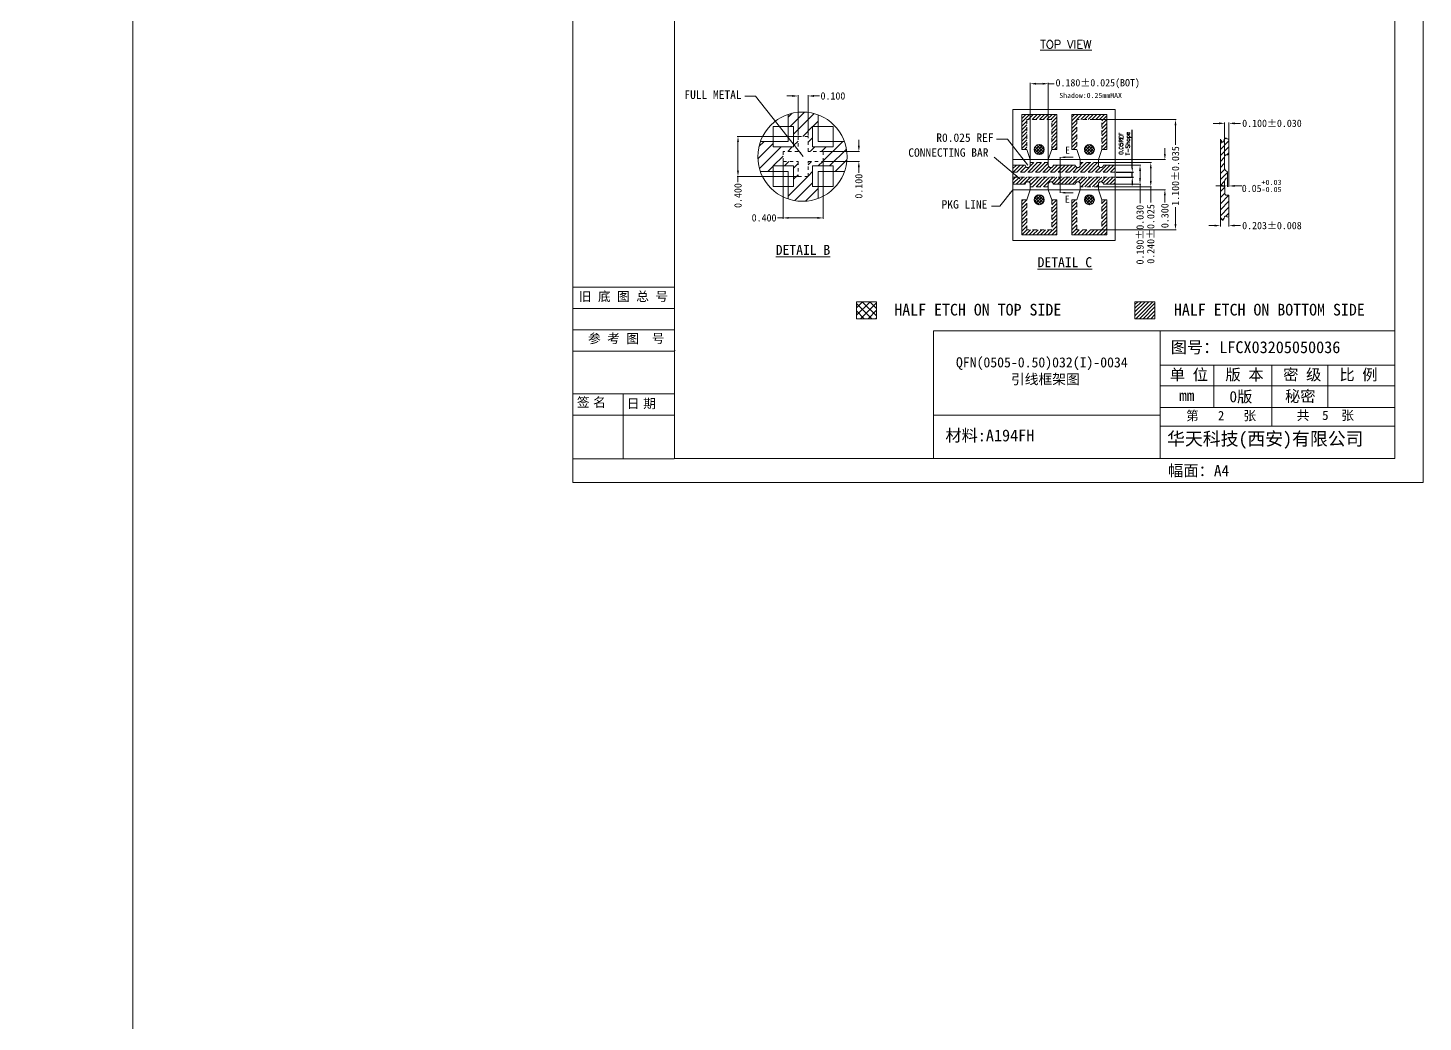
# Model space of a CAD drawing. Header units: millimetres. Extents: x 4544 to 5081, y 1539 to 1788.
# Drawn here: x 4990.96 to 5032.74, y 1725.91 to 1755.67 of the extents above; entities that cross this region are included whole.
import ezdxf
from ezdxf.enums import TextEntityAlignment as Align

# ---------------------------------------------------------------- set-up
doc = ezdxf.new("R2010")
doc.units = ezdxf.units.MM
doc.linetypes.add('0', pattern=[0])
doc.linetypes.add('HIDDEN', pattern=[0.375, 0.25, -0.125])
for name, color, linetype in [('1', 7, 'Continuous'), ('1D', 4, 'Continuous'), ('2D', 4, 'Continuous'), ('EACH', 4, 'Continuous'), ('NOTES', 4, '0'), ('PKG', 2, 'Continuous'), ('图层1实体', 7, 'Continuous')]:
    doc.layers.add(name, color=color, linetype=linetype)
doc.layers.add('DIM', color=4, linetype='Continuous', lineweight=18)
doc.layers.add('标注线', color=3, linetype='Continuous', lineweight=18)
doc.styles.add('SIMPLEX', font='SIMPLEX')
doc.styles.get("Standard").update_dxf_attribs({"font": ''})
doc.styles.add('宋体', font='')
doc.styles.get('Standard').set_extended_font_data('SimSun')
doc.styles.get('宋体').set_extended_font_data('SimSun')
doc.dimstyles.new('0D$0', dxfattribs={"dimscale": 0.078, "dimtxt": 1.15, "dimasz": 1.15, "dimexe": 0.3, "dimexo": 0.3, "dimgap": 0.3, "dimtad": 0, "dimdec": 3, "dimzin": 1, "dimdsep": 46, "dimtxsty": 'SIMPLEX', "dimcen": 0.1, "dimclrd": 256, "dimclre": 256, "dimclrt": 256, "dimadec": 0, "dimazin": 0, "dimtfac": 1, "dimtdec": 3, "dimtofl": 0, "dimtmove": 0, "dimatfit": 3, "dimfxl": 1, "dimlwd": -1, "dimlwe": -1, "dimarcsym": 2})
doc.dimstyles.new('ISO-25', dxfattribs={"dimtxt": 0.1, "dimasz": 0.08, "dimexe": 0.015, "dimexo": 0.015, "dimgap": 0.02, "dimtad": 0, "dimzin": 1, "dimdsep": 46, "dimtxsty": 'Standard', "dimcen": 0.1, "dimadec": 0, "dimazin": 0, "dimtfac": 1, "dimtmove": 0, "dimatfit": 3, "dimfxl": 1, "dimarcsym": 0})
doc.dimstyles.new('副本Standard', dxfattribs={"dimscale": 0.12, "dimtxt": 1, "dimasz": 1, "dimexe": 0.3, "dimexo": 0.3, "dimgap": 0.3, "dimtad": 0, "dimdec": 3, "dimlfac": 3.333333, "dimzin": 0, "dimdsep": 46, "dimtxsty": 'SIMPLEX', "dimcen": 0.5, "dimdle": 2, "dimclrd": 256, "dimclre": 256, "dimclrt": 256, "dimadec": 0, "dimazin": 0, "dimtfac": 1, "dimtdec": 3, "dimtofl": 0, "dimtmove": 0, "dimatfit": 0, "dimfxl": 1, "dimtolj": 1, "dimtzin": 0, "dimarcsym": 0})

# ---------------------------------------------------------------- blocks, each defined once
blk = doc.blocks.new('*D264')
at = {"layer": 'Defpoints', "color": 0}
for p in [(5021.518, 1753.998), (5020.978, 1751.726), (5021.518, 1751.726)]:
    blk.add_point(p, dxfattribs=at)
at = {"layer": '标注线', "lineweight": 5}
for p, q in [((5020.978, 1751.749), (5020.978, 1754.021)), ((5021.15, 1753.998), (5021.346, 1753.998)), ((5021.518, 1751.749), (5021.518, 1754.021)), ((5021.518, 1753.998), (5021.69, 1753.998))]:
    blk.add_line(p, q, dxfattribs=at)
at = {"layer": '标注线'}
for points in [[(5021.15, 1754.026), (5021.15, 1753.969), (5020.978, 1753.998)], [(5021.346, 1753.969), (5021.346, 1754.026), (5021.518, 1753.998)]]:
    blk.add_solid(points, dxfattribs=at)
at = {"layer": '标注线', "lineweight": 5, "insert": (5022.999, 1753.998), "char_height": 0.21841, "attachment_point": 5, "style": '宋体'}
blk.add_mtext('0.180%%P0.025(BOT)', dxfattribs=at)
blk = doc.blocks.new('*D265')
at = {"layer": 'Defpoints', "color": 0}
for p in [(5023.52, 1751.561), (5023.52, 1750.991), (5024.266, 1750.991)]:
    blk.add_point(p, dxfattribs=at)
at = {"layer": '标注线', "lineweight": 5}
for p, q in [((5023.543, 1751.561), (5024.289, 1751.561)), ((5024.266, 1751.389), (5024.266, 1751.163)), ((5023.543, 1750.991), (5024.289, 1750.991)), ((5024.266, 1750.991), (5024.266, 1750.425))]:
    blk.add_line(p, q, dxfattribs=at)
at = {"layer": '标注线'}
for points in [[(5024.295, 1751.389), (5024.237, 1751.389), (5024.266, 1751.561)], [(5024.237, 1751.163), (5024.295, 1751.163), (5024.266, 1750.991)]]:
    blk.add_solid(points, dxfattribs=at)
at = {"layer": '标注线', "lineweight": 5, "insert": (5024.266, 1749.479), "char_height": 0.21841, "attachment_point": 5, "rotation": 90, "style": '宋体'}
blk.add_mtext('0.190%%P0.030', dxfattribs=at)
blk = doc.blocks.new('*D266')
at = {"layer": 'Defpoints', "color": 0}
for p in [(5023.018, 1751.636), (5023.018, 1750.916), (5024.588, 1750.916)]:
    blk.add_point(p, dxfattribs=at)
at = {"layer": '标注线', "lineweight": 5}
for p, q in [((5023.041, 1751.636), (5024.611, 1751.636)), ((5024.588, 1751.464), (5024.588, 1751.088)), ((5023.041, 1750.916), (5024.611, 1750.916)), ((5024.588, 1750.916), (5024.588, 1750.445))]:
    blk.add_line(p, q, dxfattribs=at)
at = {"layer": '标注线'}
for points in [[(5024.616, 1751.464), (5024.559, 1751.464), (5024.588, 1751.636)], [(5024.559, 1751.088), (5024.616, 1751.088), (5024.588, 1750.916)]]:
    blk.add_solid(points, dxfattribs=at)
at = {"layer": '标注线', "lineweight": 5, "insert": (5024.588, 1749.501), "char_height": 0.21841, "attachment_point": 5, "rotation": 90, "style": '宋体'}
blk.add_mtext('0.240%%P0.025', dxfattribs=at)
blk = doc.blocks.new('*D267')
at = {"layer": 'Defpoints', "color": 0}
for p in [(5023.52, 1751.726), (5023.52, 1750.826), (5025.01, 1750.826)]:
    blk.add_point(p, dxfattribs=at)
at = {"layer": '标注线', "lineweight": 5}
for p, q in [((5025.01, 1751.898), (5025.01, 1752.069)), ((5023.543, 1751.726), (5025.033, 1751.726)), ((5023.543, 1750.826), (5025.033, 1750.826)), ((5025.01, 1750.654), (5025.01, 1750.446))]:
    blk.add_line(p, q, dxfattribs=at)
at = {"layer": '标注线'}
for points in [[(5024.981, 1751.898), (5025.038, 1751.898), (5025.01, 1751.726)], [(5025.038, 1750.654), (5024.981, 1750.654), (5025.01, 1750.826)]]:
    blk.add_solid(points, dxfattribs=at)
at = {"layer": '标注线', "lineweight": 5, "insert": (5025.01, 1750.047), "char_height": 0.2184, "attachment_point": 5, "rotation": 90, "style": '宋体'}
blk.add_mtext('0.300', dxfattribs=at)
blk = doc.blocks.new('*D268')
at = {"layer": 'Defpoints', "color": 0}
for p in [(5022.748, 1752.926), (5022.748, 1749.626), (5025.328, 1749.626)]:
    blk.add_point(p, dxfattribs=at)
at = {"layer": '标注线', "lineweight": 5}
for p, q in [((5022.771, 1752.926), (5025.351, 1752.926)), ((5025.328, 1752.754), (5025.328, 1752.169)), ((5025.328, 1749.798), (5025.328, 1750.303)), ((5022.771, 1749.626), (5025.351, 1749.626))]:
    blk.add_line(p, q, dxfattribs=at)
at = {"layer": '标注线'}
for points in [[(5025.356, 1752.754), (5025.299, 1752.754), (5025.328, 1752.926)], [(5025.299, 1749.798), (5025.356, 1749.798), (5025.328, 1749.626)]]:
    blk.add_solid(points, dxfattribs=at)
at = {"layer": '标注线', "lineweight": 5, "insert": (5025.328, 1751.236), "char_height": 0.21841, "attachment_point": 5, "rotation": 90, "style": '宋体'}
blk.add_mtext('1.100%%P0.035', dxfattribs=at)
blk = doc.blocks.new('*D269')
at = {"layer": 'Defpoints', "color": 0}
for p in [(5014.328, 1753.631), (5014.028, 1752.421), (5014.328, 1752.421)]:
    blk.add_point(p, dxfattribs=at)
at = {"layer": '标注线', "lineweight": 5}
for p, q in [((5013.856, 1753.631), (5013.685, 1753.631)), ((5014.028, 1752.445), (5014.028, 1753.654)), ((5014.328, 1752.445), (5014.328, 1753.654)), ((5014.499, 1753.631), (5014.671, 1753.631))]:
    blk.add_line(p, q, dxfattribs=at)
at = {"layer": '标注线'}
for points in [[(5013.856, 1753.602), (5013.856, 1753.66), (5014.028, 1753.631)], [(5014.499, 1753.66), (5014.499, 1753.602), (5014.328, 1753.631)]]:
    blk.add_solid(points, dxfattribs=at)
at = {"layer": '标注线', "lineweight": 5, "insert": (5015.07, 1753.631), "char_height": 0.2184, "attachment_point": 5, "style": '宋体'}
blk.add_mtext('0.100', dxfattribs=at)
blk = doc.blocks.new('*D270')
at = {"layer": 'Defpoints', "color": 0}
for p in [(5014.778, 1751.971), (5014.778, 1751.671), (5015.846, 1751.671)]:
    blk.add_point(p, dxfattribs=at)
at = {"layer": '标注线', "lineweight": 5}
for p, q in [((5015.846, 1752.143), (5015.846, 1752.315)), ((5014.801, 1751.971), (5015.869, 1751.971)), ((5014.801, 1751.671), (5015.869, 1751.671)), ((5015.846, 1751.5), (5015.846, 1751.328))]:
    blk.add_line(p, q, dxfattribs=at)
at = {"layer": '标注线'}
for points in [[(5015.817, 1752.143), (5015.875, 1752.143), (5015.846, 1751.971)], [(5015.875, 1751.5), (5015.817, 1751.5), (5015.846, 1751.671)]]:
    blk.add_solid(points, dxfattribs=at)
at = {"layer": '标注线', "lineweight": 5, "insert": (5015.846, 1750.93), "char_height": 0.2184, "attachment_point": 5, "rotation": 90, "style": '宋体'}
blk.add_mtext('0.100', dxfattribs=at)
blk = doc.blocks.new('*D271')
at = {"layer": 'Defpoints', "color": 0}
for p in [(5014.028, 1752.421), (5012.227, 1751.221), (5014.028, 1751.221)]:
    blk.add_point(p, dxfattribs=at)
at = {"layer": '标注线', "lineweight": 5}
for p, q in [((5014.004, 1752.421), (5012.204, 1752.421)), ((5012.227, 1752.25), (5012.227, 1751.393)), ((5014.004, 1751.221), (5012.204, 1751.221)), ((5012.227, 1751.221), (5012.227, 1751.05))]:
    blk.add_line(p, q, dxfattribs=at)
at = {"layer": '标注线'}
for points in [[(5012.256, 1752.25), (5012.198, 1752.25), (5012.227, 1752.421)], [(5012.198, 1751.393), (5012.256, 1751.393), (5012.227, 1751.221)]]:
    blk.add_solid(points, dxfattribs=at)
at = {"layer": '标注线', "lineweight": 5, "insert": (5012.227, 1750.651), "char_height": 0.2184, "attachment_point": 5, "rotation": 90, "style": '宋体'}
blk.add_mtext('0.400', dxfattribs=at)
blk = doc.blocks.new('*D272')
at = {"layer": 'Defpoints', "color": 0}
for p in [(5013.578, 1751.671), (5014.778, 1751.671), (5014.778, 1749.982)]:
    blk.add_point(p, dxfattribs=at)
at = {"layer": '标注线', "lineweight": 5}
for p, q in [((5013.578, 1751.648), (5013.578, 1749.958)), ((5014.778, 1751.648), (5014.778, 1749.958)), ((5013.578, 1749.982), (5013.406, 1749.982)), ((5013.749, 1749.982), (5014.606, 1749.982))]:
    blk.add_line(p, q, dxfattribs=at)
at = {"layer": '标注线'}
for points in [[(5013.749, 1750.01), (5013.749, 1749.953), (5013.578, 1749.982)], [(5014.606, 1749.953), (5014.606, 1750.01), (5014.778, 1749.982)]]:
    blk.add_solid(points, dxfattribs=at)
at = {"layer": '标注线', "lineweight": 5, "insert": (5013.008, 1749.982), "char_height": 0.2184, "attachment_point": 5, "style": '宋体'}
blk.add_mtext('0.400', dxfattribs=at)
blk = doc.blocks.new('*D349')
at = {"layer": 'Defpoints', "color": 0}
for p in [(5023.52, 1751.351), (5024.033, 1751.351), (5023.52, 1751.201)]:
    blk.add_point(p, dxfattribs=at)
at = {"layer": 'DIM', "color": 1, "linetype": 'ByBlock', "lineweight": -2}
for p, q in [((5024.033, 1751.471), (5024.033, 1752.618)), ((5023.556, 1751.351), (5024.069, 1751.351)), ((5024.033, 1751.201), (5024.033, 1751.351)), ((5023.556, 1751.201), (5024.069, 1751.201)), ((5024.033, 1751.081), (5024.033, 1750.961))]:
    blk.add_line(p, q, dxfattribs=at)
at = {"layer": 'DIM', "color": 1}
for points in [[(5024.013, 1751.471), (5024.053, 1751.471), (5024.033, 1751.351)], [(5024.053, 1751.081), (5024.013, 1751.081), (5024.033, 1751.201)]]:
    blk.add_solid(points, dxfattribs=at)
at = {"layer": 'DIM', "color": 1, "lineweight": 0, "insert": (5023.817, 1752.202), "char_height": 0.12, "attachment_point": 5, "rotation": 90, "style": 'SIMPLEX'}
blk.add_mtext('\\A1;0.05REF \\PT-Shape', dxfattribs=at)
blk = doc.blocks.new('*D350')
at = {"layer": 'Defpoints', "color": 0}
for p in [(5026.928, 1752.812), (5026.8, 1751.806), (5026.928, 1751.932)]:
    blk.add_point(p, dxfattribs=at)
at = {"layer": 'NOTES', "color": 1, "lineweight": 5}
for p, q in [((5026.628, 1752.812), (5026.457, 1752.812)), ((5026.8, 1751.83), (5026.8, 1752.835)), ((5026.928, 1751.956), (5026.928, 1752.835)), ((5027.099, 1752.812), (5027.271, 1752.812))]:
    blk.add_line(p, q, dxfattribs=at)
at = {"layer": 'NOTES', "color": 1}
for points in [[(5026.628, 1752.783), (5026.628, 1752.84), (5026.8, 1752.812)], [(5027.099, 1752.84), (5027.099, 1752.783), (5026.928, 1752.812)]]:
    blk.add_solid(points, dxfattribs=at)
at = {"layer": 'NOTES', "color": 1, "lineweight": 0, "insert": (5028.216, 1752.812), "char_height": 0.21841, "attachment_point": 5, "style": '宋体'}
blk.add_mtext('0.100±0.030', dxfattribs=at)
blk = doc.blocks.new('*D351')
at = {"layer": 'Defpoints', "color": 0}
for p in [(5026.928, 1751.932), (5026.88, 1751.273), (5026.928, 1750.938)]:
    blk.add_point(p, dxfattribs=at)
at = {"layer": 'NOTES', "color": 1, "lineweight": 5}
for p, q in [((5026.928, 1751.909), (5026.928, 1750.915)), ((5026.708, 1750.938), (5026.537, 1750.938)), ((5026.88, 1751.25), (5026.88, 1750.915)), ((5027.099, 1750.938), (5027.313, 1750.938))]:
    blk.add_line(p, q, dxfattribs=at)
at = {"layer": 'NOTES', "color": 1}
for points in [[(5026.708, 1750.91), (5026.708, 1750.967), (5026.88, 1750.938)], [(5027.099, 1750.967), (5027.099, 1750.91), (5026.928, 1750.938)]]:
    blk.add_solid(points, dxfattribs=at)
at = {"layer": 'NOTES', "color": 1, "lineweight": 0, "insert": (5027.908, 1750.938), "char_height": 0.21841, "attachment_point": 5, "style": '宋体'}
blk.add_mtext('0.05{\\H0.7x;\\S+0.03^ -0.05;}', dxfattribs=at)
blk = doc.blocks.new('*D352')
at = {"layer": 'Defpoints', "color": 0}
for p in [(5026.672, 1749.997), (5026.928, 1749.997), (5026.928, 1749.751)]:
    blk.add_point(p, dxfattribs=at)
at = {"layer": 'NOTES', "color": 1, "lineweight": 5}
for p, q in [((5026.5, 1749.751), (5026.329, 1749.751)), ((5026.672, 1749.974), (5026.672, 1749.728)), ((5026.928, 1749.974), (5026.928, 1749.728)), ((5027.099, 1749.751), (5027.271, 1749.751))]:
    blk.add_line(p, q, dxfattribs=at)
at = {"layer": 'NOTES', "color": 1}
for points in [[(5026.5, 1749.722), (5026.5, 1749.78), (5026.672, 1749.751)], [(5027.099, 1749.78), (5027.099, 1749.722), (5026.928, 1749.751)]]:
    blk.add_solid(points, dxfattribs=at)
at = {"layer": 'NOTES', "color": 1, "lineweight": 0, "insert": (5028.215, 1749.751), "char_height": 0.21841, "attachment_point": 5, "style": '宋体'}
blk.add_mtext('0.203%%P0.008', dxfattribs=at)

msp = doc.modelspace()

# ---------------------------------------------------------------- hatches: boundary and pattern name
at = {"layer": 'EACH', "lineweight": 5}
h = msp.add_hatch(dxfattribs=at)
h.set_pattern_fill('ANSI31', color=256, scale=0.075)
h.set_pattern_definition([(45, (349.1759, 13.53411), (-0.168379802, 0.168379802), [])])
h.paths.add_polyline_path([(5013.2778, 1751.5364), (5013.8928, 1751.5364), (5013.8928, 1750.9214), (5013.7278, 1750.9214), (5013.7278, 1750.5484, 0.1734615), (5014.6278, 1750.5634), (5014.6278, 1750.9214), (5014.4628, 1750.9214), (5014.4628, 1751.5364), (5015.0778, 1751.5364), (5015.0778, 1751.3714), (5015.4178, 1751.3714, 0.0846077), (5015.4932, 1751.814, 0.0875467), (5015.4125, 1752.2714), (5015.0778, 1752.2714), (5015.0778, 1752.1064), (5014.4628, 1752.1064), (5014.4628, 1752.7214), (5014.6278, 1752.7214), (5014.6278, 1753.0646, 0.1734615), (5013.7278, 1753.0796), (5013.7278, 1752.7214), (5013.8928, 1752.7214), (5013.8928, 1752.1064), (5013.2778, 1752.1064), (5013.2778, 1752.2714), (5012.9012, 1752.2714, 0.0875467), (5012.8205, 1751.814, 0.0846077), (5012.896, 1751.3714), (5013.2778, 1751.3714)])
h.paths.add_polyline_path([(5013.5778, 1751.9714), (5014.0278, 1751.9714), (5014.0278, 1752.4214), (5014.3278, 1752.4214), (5014.3278, 1751.9714), (5014.7778, 1751.9714), (5014.7778, 1751.6714), (5014.3278, 1751.6714), (5014.3278, 1751.2214), (5014.0278, 1751.2214), (5014.0278, 1751.6714), (5013.5778, 1751.6714)], flags=16)
h = msp.add_hatch(dxfattribs=at)
h.set_pattern_fill('ANSI31', color=256, scale=0.025)
h.set_pattern_definition([(45, (-5.81621, -0.39321), (-0.0561266008, 0.0561266008), [])])
h.paths.add_polyline_path([(5022.2229, 1753.076), (5022.2229, 1752.026), (5022.3729, 1752.026), (5022.3729, 1752.926), (5023.1229, 1752.926), (5023.1229, 1752.026), (5023.2729, 1752.026), (5023.2729, 1753.076)])
h.paths.add_polyline_path([(5020.7229, 1753.076), (5020.7229, 1752.026), (5020.8729, 1752.026), (5020.8729, 1752.926), (5021.6229, 1752.926), (5021.6229, 1752.026), (5021.7729, 1752.026), (5021.7729, 1753.076)])
h.paths.add_polyline_path([(5020.7229, 1749.476), (5020.7229, 1750.526), (5020.8729, 1750.526), (5020.8729, 1749.626), (5021.6229, 1749.626), (5021.6229, 1750.526), (5021.7729, 1750.526), (5021.7729, 1749.476)])
h.paths.add_polyline_path([(5022.2229, 1749.476), (5022.2229, 1750.526), (5022.3729, 1750.526), (5022.3729, 1749.626), (5023.1229, 1749.626), (5023.1229, 1750.526), (5023.2729, 1750.526), (5023.2729, 1749.476)])
h.paths.add_polyline_path([(5020.4601, 1750.991), (5020.8279, 1750.991, -1), (5020.9779, 1750.991), (5020.9779, 1750.916), (5021.5179, 1750.916), (5021.5179, 1750.991, -1), (5021.6679, 1750.991), (5022.3279, 1750.991, -1), (5022.4779, 1750.991), (5022.4779, 1750.916), (5023.0179, 1750.916), (5023.0179, 1750.991, -1), (5023.1679, 1750.991), (5023.5198, 1750.991), (5023.5198, 1751.201), (5020.4601, 1751.201)])
h.paths.add_polyline_path([(5023.5198, 1751.351), (5023.5198, 1751.561), (5023.1679, 1751.561, -1), (5023.0179, 1751.561), (5023.0179, 1751.636), (5022.4779, 1751.636), (5022.4779, 1751.561, -1), (5022.3279, 1751.561), (5021.6679, 1751.561, -1), (5021.5179, 1751.561), (5021.5179, 1751.636), (5020.9779, 1751.636), (5020.9779, 1751.561, -1), (5020.8279, 1751.561), (5020.4601, 1751.561), (5020.4601, 1751.351)])
h = msp.add_hatch(dxfattribs=at)
h.set_pattern_fill('ANSI37', color=6, scale=0.02)
h.set_pattern_definition([(45, (333.34418, 15.14923), (-0.0449012806, 0.0449012806), []), (135, (333.34418, 15.14923), (-0.0449012806, -0.0449012806), [])])
h.paths.add_polyline_path([(5021.3979, 1752.026, 1), (5021.0979, 1752.026, 1)])
h.paths.add_polyline_path([(5021.3979, 1750.526, 1), (5021.0979, 1750.526, 1)])
h.paths.add_polyline_path([(5022.8979, 1750.526, 1), (5022.5979, 1750.526, 1)])
h.paths.add_polyline_path([(5022.8979, 1752.026, 1), (5022.5979, 1752.026, 1)])
at = {"layer": 'EACH', "lineweight": 0}
h = msp.add_hatch(dxfattribs=at)
h.set_pattern_fill('ANSI31', color=256, scale=1.021644, style=0)
h.set_pattern_definition([(45, (5279.68527, 1576.65626), (-0.090301424, 0.090301424), [])])
edge = h.paths.add_edge_path()
edge.add_spline(control_points=[(5026.6719, 1749.9971), (5026.704, 1749.95), (5026.7733, 1749.8485), (5026.7847, 1750.071), (5026.8747, 1750.0119), (5026.9107, 1750.0019), (5026.9277, 1749.9971)], knot_values=[0, 0, 0, 0, 0.1163333, 0.2506437, 0.3126111, 0.3678855, 0.3678855, 0.3678855, 0.3678855], degree=3, periodic=0)
edge.add_line((5026.9277, 1749.9971), (5026.9277, 1750.6597))
edge.add_line((5026.9277, 1750.6597), (5026.8637, 1750.6597))
edge.add_ellipse((5026.8637, 1750.7227), major_axis=(-0.063, 0), ratio=1, start_angle=360.00475, end_angle=450.00475, ccw=False)
edge.add_line((5026.8007, 1750.7227), (5026.7998, 1751.0755))
edge.add_ellipse((5026.9101, 1751.0791), major_axis=(-0.1104, 0), ratio=1, start_angle=285.84188, end_angle=361.83462, ccw=False)
edge.add_line((5026.88, 1751.1853), (5026.88, 1751.3611))
edge.add_ellipse((5026.9347, 1751.4896), major_axis=(-0.1396, 0), ratio=1, start_angle=374.9693, end_angle=426.93746, ccw=False)
edge.add_line((5026.7998, 1751.4535), (5026.7998, 1751.8063))
edge.add_ellipse((5026.8628, 1751.8063), major_axis=(-0.063, 0), ratio=1, start_angle=270, end_angle=360.00475, ccw=False)
edge.add_line((5026.8628, 1751.8693), (5026.8647, 1751.8693))
edge.add_ellipse((5026.8647, 1751.9323), major_axis=(0.063, 0), ratio=1, start_angle=270, end_angle=360)
edge.add_line((5026.9277, 1751.9323), (5026.9277, 1752.3339))
edge.add_spline(control_points=[(5026.9277, 1752.3339), (5026.9107, 1752.3386), (5026.8747, 1752.3486), (5026.7847, 1752.4077), (5026.7733, 1752.1853), (5026.704, 1752.2868), (5026.6719, 1752.3339)], knot_values=[-0.3678855, -0.3678855, -0.3678855, -0.3678855, -0.3126111, -0.2506437, -0.1163333, 0, 0, 0, 0], degree=3, periodic=0)
edge.add_line((5026.6719, 1752.3339), (5026.6719, 1749.9971))
at = {"layer": 'EACH', "lineweight": 5}
h = msp.add_hatch(dxfattribs=at)
h.set_pattern_fill('ANSI37', color=6, scale=0.05)
h.set_pattern_definition([(45, (344.64782, 15.17812), (-0.1122532015, 0.1122532015), []), (135, (344.64782, 15.17812), (-0.1122532015, -0.1122532015), [])])
h.paths.add_polyline_path([(5016.3735, 1747.4731), (5015.7749, 1747.4731), (5015.7749, 1746.9643), (5016.3735, 1746.9643)])
h = msp.add_hatch(dxfattribs=at)
h.set_pattern_fill('ANSI31', color=256, scale=0.025)
h.set_pattern_definition([(45, (771.0448, 1.60932), (-0.0561266008, 0.0561266008), [])])
h.paths.add_polyline_path([(5024.7131, 1747.4731), (5024.1145, 1747.4731), (5024.1145, 1746.9643), (5024.7131, 1746.9643)])

# ---------------------------------------------------------------- linework, layer by layer
at = {"color": 0, "lineweight": 5}
for p, q in [((5020.7229, 1753.076, -0.0291), (5020.7229, 1752.026, -0.0291)), ((5021.7729, 1753.076, -0.0291), (5020.7229, 1753.076, -0.0291)), ((5021.7729, 1752.026, -0.0291), (5021.7729, 1753.076, -0.0291)), ((5022.2229, 1753.076, -0.0291), (5022.2229, 1752.026, -0.0291)), ((5023.2729, 1753.076, -0.0291), (5022.2229, 1753.076, -0.0291)), ((5023.2729, 1752.026, -0.0291), (5023.2729, 1753.076, -0.0291)), ((5020.8729, 1752.026, -0.0291), (5020.9779, 1751.726, -0.0291)), ((5021.6229, 1752.026, -0.0291), (5021.5179, 1751.726, -0.0291)), ((5022.3729, 1752.026, -0.0291), (5022.4779, 1751.726, -0.0291)), ((5023.1229, 1752.026, -0.0291), (5023.0179, 1751.726, -0.0291)), ((5020.7229, 1749.476, -0.0291), (5020.7229, 1750.526, -0.0291)), ((5020.8729, 1750.526, -0.0291), (5020.9779, 1750.826, -0.0291)), ((5021.6229, 1750.526, -0.0291), (5021.5179, 1750.826, -0.0291)), ((5021.7729, 1750.526, -0.0291), (5021.7729, 1749.476, -0.0291)), ((5022.2229, 1749.476, -0.0291), (5022.2229, 1750.526, -0.0291)), ((5022.3729, 1750.526, -0.0291), (5022.4779, 1750.826, -0.0291)), ((5023.1229, 1750.526, -0.0291), (5023.0179, 1750.826, -0.0291)), ((5023.2729, 1750.526, -0.0291), (5023.2729, 1749.476, -0.0291)), ((5021.7729, 1749.476, -0.0291), (5020.7229, 1749.476, -0.0291)), ((5023.2729, 1749.476, -0.0291), (5022.2229, 1749.476, -0.0291))]:
    msp.add_line(p, q, dxfattribs=at)
at = {"lineweight": 5}
for p, q in [((5013.2778, 1752.7214, 0.0582), (5013.2778, 1752.1064, 0.0582)), ((5013.2778, 1752.7214, 0.0582), (5013.8928, 1752.7214, 0.0582)), ((5015.0778, 1752.7214, 0.0582), (5014.4628, 1752.7214, 0.0582)), ((5015.0778, 1752.7214, 0.0582), (5015.0778, 1752.1064, 0.0582)), ((5013.2778, 1750.9214, 0.0582), (5013.2778, 1751.5364, 0.0582)), ((5015.0778, 1750.9214, 0.0582), (5015.0778, 1751.5364, 0.0582)), ((5020.9779, 1751.726, -0.0291), (5020.9779, 1751.561, -0.0291)), ((5021.5179, 1751.726, -0.0291), (5021.5179, 1751.561, -0.0291)), ((5022.4779, 1751.726, -0.0291), (5022.4779, 1751.561, -0.0291)), ((5023.0179, 1751.726, -0.0291), (5023.0179, 1751.561, -0.0291)), ((5013.2778, 1750.9214, 0.0582), (5013.8928, 1750.9214, 0.0582)), ((5015.0778, 1750.9214, 0.0582), (5014.4628, 1750.9214, 0.0582)), ((5020.9779, 1750.826, -0.0291), (5020.9779, 1750.991, -0.0291)), ((5021.5179, 1750.826, -0.0291), (5021.5179, 1750.991, -0.0291)), ((5022.4779, 1750.826, -0.0291), (5022.4779, 1750.991, -0.0291)), ((5023.0179, 1750.826, -0.0291), (5023.0179, 1750.991, -0.0291))]:
    msp.add_line(p, q, dxfattribs=at)
at = {"color": 0, "lineweight": 5}
for points, elevation in [([(5013.8928, 1752.7214), (5013.8928, 1752.1064), (5013.2778, 1752.1064)], 0.0582), ([(5015.0778, 1752.1064), (5014.4628, 1752.1064), (5014.4628, 1752.7214)], 0.0582), ([(5020.8729, 1752.026), (5020.7229, 1752.026)], -0.0291), ([(5021.7729, 1752.026), (5021.6229, 1752.026)], -0.0291), ([(5022.3729, 1752.026), (5022.2229, 1752.026)], -0.0291), ([(5023.2729, 1752.026), (5023.1229, 1752.026)], -0.0291), ([(5013.2778, 1751.5364), (5013.8928, 1751.5364), (5013.8928, 1750.9214)], 0.0582), ([(5014.4628, 1750.9214), (5014.4628, 1751.5364), (5015.0778, 1751.5364)], 0.0582), ([(5020.8279, 1751.561), (5020.4601, 1751.561)], -0.0291), ([(5022.3279, 1751.561), (5021.6679, 1751.561)], -0.0291), ([(5023.5198, 1751.561), (5023.1679, 1751.561)], -0.0291), ([(5020.8279, 1750.991), (5020.4601, 1750.991)], -0.0291), ([(5022.3279, 1750.991), (5021.6679, 1750.991)], -0.0291), ([(5023.5198, 1750.991), (5023.1679, 1750.991)], -0.0291), ([(5020.8729, 1750.526), (5020.7229, 1750.526)], -0.0291), ([(5021.7729, 1750.526), (5021.6229, 1750.526)], -0.0291), ([(5022.3729, 1750.526), (5022.2229, 1750.526)], -0.0291), ([(5023.2729, 1750.526), (5023.1229, 1750.526)], -0.0291)]:
    msp.add_lwpolyline(points, dxfattribs=dict(at, elevation=elevation))
at = {"lineweight": 5}
for centre in [(5021.2479, 1752.026, -0.0291), (5022.7479, 1752.026, -0.0291), (5021.2479, 1750.526, -0.0291), (5022.7479, 1750.526, -0.0291)]:
    msp.add_circle(centre, 0.15, dxfattribs=at)
for centre, start, end in [((5020.9029, 1751.561, -0.0291), 180, 0), ((5021.5929, 1751.561, -0.0291), 180, 0), ((5022.4029, 1751.561, -0.0291), 180, 0), ((5023.0929, 1751.561, -0.0291), 180, 0), ((5020.9029, 1750.991, -0.0291), 0, 180), ((5021.5929, 1750.991, -0.0291), 0, 180), ((5022.4029, 1750.991, -0.0291), 0, 180), ((5023.0929, 1750.991, -0.0291), 0, 180)]:
    msp.add_arc(centre, 0.075, start, end, dxfattribs=at)
at = {"layer": '1', "lineweight": 0}
for p, q in [((5026.88, 1751.3611, -0.0291), (5026.88, 1751.1853, -0.0291)), ((5026.8007, 1750.7227, -0.0288), (5026.7998, 1751.0755, -0.0291)), ((5026.9277, 1750.6597, -0.0288), (5026.8637, 1750.6597, -0.0288)), ((5026.9277, 1749.9971, -0.0288), (5026.9277, 1750.6597, -0.0288))]:
    msp.add_line(p, q, dxfattribs=at)
at = {"layer": '1', "lineweight": 0, "elevation": -0.0288}
msp.add_lwpolyline([(5026.6719, 1752.3339), (5026.6719, 1749.9971)], dxfattribs=at)
at = {"layer": '1', "lineweight": 0, "elevation": -0.0291}
msp.add_lwpolyline([(5026.88, 1751.3611), (5026.88, 1751.3611, -0.2307219), (5026.7998, 1751.4535), (5026.7998, 1751.8063, -0.4142378), (5026.8628, 1751.8693), (5026.8647, 1751.8693, 0.4142136), (5026.9277, 1751.9323), (5026.9277, 1752.3339)], format="xyb", dxfattribs=at)
at = {"layer": '1', "lineweight": 0}
for centre, radius, start, end in [((5026.9101, 1751.0791, -0.0291), 0.1104, 105.84188, 181.83462), ((5026.8637, 1750.7227, -0.0288), 0.063, 180.00475, 270.00475)]:
    msp.add_arc(centre, radius, start, end, dxfattribs=at)
for points in [[(5026.6719, 1752.3339, -0.0291), (5026.7554, 1752.2528, -0.0291), (5026.8169, 1752.3722, -0.0291), (5026.8754, 1752.352, -0.0291), (5026.9277, 1752.3339, -0.0291)], [(5026.6719, 1749.9971, -0.0288), (5026.7554, 1749.9161, -0.0288), (5026.8169, 1750.0355, -0.0288), (5026.8754, 1750.0152, -0.0288), (5026.9277, 1749.9971, -0.0288)]]:
    msp.add_spline(points, degree=3, dxfattribs=at)
at = {"layer": '1D', "color": 4, "linetype": 'HIDDEN', "lineweight": 5, "ltscale": 0.5}
for p, q in [((5020.8729, 1752.926, -0.0291), (5020.8729, 1752.026, -0.0291)), ((5021.6229, 1752.926, -0.0291), (5020.8729, 1752.926, -0.0291)), ((5021.6229, 1752.026, -0.0291), (5021.6229, 1752.926, -0.0291)), ((5022.3729, 1752.926, -0.0291), (5022.3729, 1752.026, -0.0291)), ((5023.1229, 1752.926, -0.0291), (5022.3729, 1752.926, -0.0291)), ((5023.1229, 1752.026, -0.0291), (5023.1229, 1752.926, -0.0291)), ((5020.4601, 1751.351, -0.1164), (5023.5198, 1751.351, -0.1164)), ((5020.4601, 1751.201, -0.1164), (5023.5198, 1751.201, -0.1164)), ((5020.8729, 1749.626, -0.0291), (5020.8729, 1750.526, -0.0291)), ((5021.6229, 1750.526, -0.0291), (5021.6229, 1749.626, -0.0291)), ((5022.3729, 1749.626, -0.0291), (5022.3729, 1750.526, -0.0291)), ((5023.1229, 1750.526, -0.0291), (5023.1229, 1749.626, -0.0291)), ((5021.6229, 1749.626, -0.0291), (5020.8729, 1749.626, -0.0291)), ((5023.1229, 1749.626, -0.0291), (5022.3729, 1749.626, -0.0291))]:
    msp.add_line(p, q, dxfattribs=at)
at = {"layer": '1D', "color": 7, "lineweight": 5}
for p, q in [((5015.7749, 1747.4731, -0.0291), (5015.7749, 1746.9643, -0.0291)), ((5016.3735, 1747.4731, -0.0291), (5015.7749, 1747.4731, -0.0291)), ((5016.3735, 1746.9643, -0.0291), (5016.3735, 1747.4731, -0.0291)), ((5024.1145, 1747.4731, -0.0291), (5024.1145, 1746.9643, -0.0291)), ((5024.7131, 1747.4731, -0.0291), (5024.1145, 1747.4731, -0.0291)), ((5024.7131, 1746.9643, -0.0291), (5024.7131, 1747.4731, -0.0291)), ((5015.7749, 1746.9643, -0.0291), (5016.3735, 1746.9643, -0.0291)), ((5024.1145, 1746.9643, -0.0291), (5024.7131, 1746.9643, -0.0291))]:
    msp.add_line(p, q, dxfattribs=at)
at = {"layer": '1D', "color": 4, "linetype": 'HIDDEN', "lineweight": 5, "ltscale": 0.5, "elevation": -0.0291}
for points in [[(5021.5179, 1751.636), (5020.9779, 1751.636)], [(5023.0179, 1751.636), (5022.4779, 1751.636)], [(5021.5179, 1750.916), (5020.9779, 1750.916)], [(5023.0179, 1750.916), (5022.4779, 1750.916)]]:
    msp.add_lwpolyline(points, dxfattribs=at)
at = {"layer": '2D', "color": 4, "linetype": 'HIDDEN', "lineweight": 5, "ltscale": 0.3, "elevation": 0.0582}
msp.add_lwpolyline([(5014.3278, 1751.9714), (5014.3278, 1752.4214), (5014.0278, 1752.4214), (5014.0278, 1751.9714), (5013.5778, 1751.9714), (5013.5778, 1751.6714), (5014.0278, 1751.6714), (5014.0278, 1751.2214), (5014.3278, 1751.2214), (5014.3278, 1751.6714), (5014.7778, 1751.6714), (5014.7778, 1751.9714)], close=True, dxfattribs=at)
at = {"layer": 'NOTES', "color": 1, "lineweight": 0}
for p, q in [((5021.8704, 1751.7963, -0.0291), (5021.8722, 1750.7355, -0.0291)), ((5022.0288, 1751.7963, -0.0291), (5022.2601, 1751.7963, -0.0291)), ((5022.0305, 1750.7355, -0.0291), (5022.2618, 1750.7355, -0.0291))]:
    msp.add_line(p, q, dxfattribs=at)
for points in [[(5022.0288, 1751.8227, -0.0291), (5022.0288, 1751.7699, -0.0291), (5021.8704, 1751.7963, -0.0291)], [(5022.0305, 1750.7091, -0.0291), (5022.0305, 1750.7619, -0.0291), (5021.8722, 1750.7355, -0.0291)]]:
    msp.add_solid(points, dxfattribs=at)
at = {"layer": 'PKG', "linetype": 'Continuous', "lineweight": 5}
for points, elevation in [([(5013.7278, 1753.0796), (5013.7278, 1752.2714), (5012.9012, 1752.2714)], 0.0582), ([(5015.4125, 1752.2714), (5014.6278, 1752.2714), (5014.6278, 1753.0646)], 0.0582), ([(5012.896, 1751.3714), (5013.7278, 1751.3714), (5013.7278, 1750.5484)], 0.0582), ([(5014.6278, 1750.5634), (5014.6278, 1751.3714), (5015.4178, 1751.3714)], 0.0582), ([(5023.5198, 1751.726), (5020.4601, 1751.726)], -0.0291), ([(5020.4601, 1750.826), (5023.5198, 1750.826)], -0.0291)]:
    msp.add_lwpolyline(points, dxfattribs=dict(at, elevation=elevation))
at = {"layer": '图层1实体', "lineweight": 5}
for p, q in [((5010.3225, 1747.9049, 0.0742), (5007.2796, 1747.9049, 0.0742)), ((5010.3225, 1747.2677, 0.0742), (5007.2796, 1747.2677, 0.0742)), ((5010.3225, 1746.6305, 0.0742), (5007.2796, 1746.6305, 0.0742)), ((5018.083, 1742.7771, 0.0742), (5018.083, 1746.5984, 0.0742)), ((5018.083, 1746.5984, 0.0742), (5031.8941, 1746.5984, 0.0742)), ((5024.873, 1746.5984, 0.0742), (5024.873, 1742.7771, 0.0742)), ((5010.3225, 1745.9933, 0.0742), (5007.2796, 1745.9933, 0.0742)), ((5010.3383, 1746.0267, 0.0742), (5010.3383, 1746.0078, 0.0742)), ((5024.873, 1745.5758, 0.0742), (5031.8941, 1745.5758, 0.0742)), ((5026.4794, 1745.5629, 0.0742), (5026.4794, 1744.306, 0.0742)), ((5028.2084, 1745.5629, 0.0742), (5028.2084, 1743.7469, 0.0742)), ((5029.8926, 1745.5629, 0.0742), (5029.8926, 1744.306, 0.0742)), ((5007.2796, 1744.7202, 0.0742), (5010.3225, 1744.7189, 0.0742)), ((5008.7846, 1744.7202, 0.0742), (5008.7846, 1742.7902, 0.0742)), ((5008.7846, 1742.7902, 0.0742), (5008.7846, 1744.7013, 0.0742)), ((5024.873, 1744.951, 0.0742), (5031.8941, 1744.951, 0.0742)), ((5024.873, 1744.306, 0.0742), (5031.8941, 1744.306, 0.0742)), ((5010.3225, 1744.0805, 0.0742), (5007.2796, 1744.0805, 0.0742)), ((5024.873, 1744.0805, 0.0742), (5018.083, 1744.0805, 0.0742)), ((5024.873, 1743.7469, 0.0742), (5031.8941, 1743.7469, 0.0742)), ((5010.3205, 1742.7751, 0.0742), (5007.2883, 1742.7751, 0.0742))]:
    msp.add_line(p, q, dxfattribs=at)
for points, elevation in [([(4832.1398, 1781.9326), (4994.1036, 1781.9326), (4994.1036, 1557.0243), (4832.1398, 1557.0243)], 0.0325), ([(5007.2796, 1777.4222), (5032.7418, 1777.4222), (5032.7418, 1742.0646), (5007.2796, 1742.0646)], 0.0742), ([(5010.3225, 1776.7053), (5031.8941, 1776.7053), (5031.8941, 1742.7771), (5010.3225, 1742.7771)], 0.0742)]:
    msp.add_lwpolyline(points, close=True, dxfattribs=dict(at, elevation=elevation))
at = {"layer": '标注线', "lineweight": 5, "elevation": -0.1164}
msp.add_lwpolyline([(5020.4601, 1753.2296), (5023.5198, 1753.2296), (5023.5198, 1749.3041), (5020.4601, 1749.3041)], close=True, dxfattribs=at)
at = {"layer": '标注线', "lineweight": 5}
msp.add_circle((5014.1569, 1751.814, -0.0291), 1.3363, dxfattribs=at)

# ---------------------------------------------------------------- texts
at = {"layer": 'NOTES', "color": 1, "lineweight": 0, "char_height": 0.21118, "attachment_point": 5, "style": '宋体'}
for insert in [(5022.0955, 1752.0078, -0.0291), (5022.0882, 1750.5412)]:
    msp.add_mtext('\\A1;E', dxfattribs=dict(at, insert=insert))
at = {"layer": '图层1实体', "lineweight": 5, "style": '宋体'}
for s, height, p in [('图号：LFCX03205050036', 0.355263, (5025.1849, 1745.9337, 0.0401)), ('单 位', 0.33602, (5025.1545, 1745.1216, 0.0742)), ('版 本', 0.33602, (5026.821, 1745.1216, 0.0742)), ('密 级', 0.33602, (5028.5501, 1745.1216, 0.0742)), ('比 例', 0.33602, (5030.2342, 1745.1216, 0.0742)), ('mm', 0.33602, (5025.4374, 1744.501, 0.0742)), ('0版', 0.33602, (5026.9432, 1744.4632, 0.0742)), ('秘密', 0.33602, (5028.6067, 1744.4766, 0.0742)), ('幅面：A4', 0.33602, (5025.1031, 1742.2513, 0.0742))]:
    msp.add_text(s, height=height, dxfattribs=at).set_placement(p)
at = {"layer": '图层1实体', "lineweight": 5, "attachment_point": 1, "style": '宋体'}
for s, insert, char_height in [('{\\fSimSun|b0|i0|c134|p2;旧 底 图 总 号}', (5007.4613, 1747.7706, 0.0742), 0.280015), ('{\\fSimSun|b0|i0|c134|p2;参 考 图  号}', (5007.7366, 1746.5124, 0.0742), 0.280015), ('{\\fￋￎￌﾣﾤ|b0|i0|c134|p2; 签 名}', (5007.299, 1744.6033, 0.0742), 0.280015), ('{\\fￋￎￌﾣﾤ|b0|i0|c134|p2; 日 期}', (5008.7959, 1744.5654, 0.0742), 0.280015), ('{\\fSimSun|b0|i0|c134|p2;第   2   张}', (5025.6447, 1744.2034, 0.0742), 0.280015), ('{\\fSimSun|b0|i0|c134|p2;共  5  张}', (5028.9564, 1744.213, 0.0742), 0.280015), ('材料:A194FH', (5018.4386, 1743.6482, 0.0868), 0.35541), ('{\\fSimSun|b0|i0|c134|p2;华天科技(西安)有限公司}', (5025.0754, 1743.5668, 0.0742), 0.392021)]:
    msp.add_mtext(s, dxfattribs=dict(at, insert=insert, char_height=char_height))
at = {"layer": '图层1实体', "lineweight": 5, "insert": (5018.7536, 1745.8098, 0.0336), "char_height": 0.3024, "width": 10.327133, "attachment_point": 1, "style": '宋体'}
msp.add_mtext('QFN(0505-0.50)032(I)-0034\\P        引线框架图', dxfattribs=at)
at = {"layer": '标注线', "lineweight": 5, "style": '宋体'}
for s, height, p in [('Shadow:0.25mmMAX', 0.15, (5023.7242, 1753.6478, -0.0291)), ('HALF ETCH ON TOP SIDE', 0.35, (5021.9075, 1747.2349, -0.0291)), ('HALF ETCH ON BOTTOM SIDE', 0.35, (5030.9952, 1747.2349, -0.0291))]:
    msp.add_text(s, height=height, dxfattribs=at).set_placement(p, align=Align.MIDDLE_RIGHT)
msp.add_text('CONNECTING BAR', height=0.252, dxfattribs=at).set_placement((5017.3269, 1751.8124, 0.0126))
at = {"layer": '标注线', "lineweight": 5}
for s, insert, char_height, attachment_point, style in [('\\A1;{\\LTOP VIEW}', (5022.0475, 1755.1728), 0.25, 5, 'SIMPLEX'), ('\\A1;FULL METAL', (5012.3359, 1753.539, -0.0291), 0.252, 9, '宋体'), ('\\A1;R0.025 REF', (5019.8798, 1752.2541, 0.0708), 0.252, 9, '宋体'), ('\\A1;PKG LINE', (5019.6942, 1750.2562, -0.1261), 0.252, 9, '宋体')]:
    msp.add_mtext(s, dxfattribs=dict(at, insert=insert, char_height=char_height, attachment_point=attachment_point, style=style))
at = {"layer": '标注线', "color": 1, "lineweight": 5, "char_height": 0.3, "attachment_point": 5, "style": '宋体'}
for s, insert in [('{\\LDETAIL B}', (5014.1735, 1749.0252, -0.0291)), ('{\\LDETAIL C}', (5022.0144, 1748.6534, -0.1148))]:
    msp.add_mtext(s, dxfattribs=dict(at, insert=insert))

# ---------------------------------------------------------------- dimensions: what is measured, and where the dimension line sits
at = {"layer": 'DIM', "color": 1, "linetype": 'ByBlock', "lineweight": 0}
dim = msp.add_linear_dim(base=(5024.0329, 1751.351, -0.1164), p1=(5023.5198, 1751.201, -0.1164), p2=(5023.5198, 1751.351, -0.1164), angle=90, text='0.05REF \\PT-Shape', dimstyle='副本Standard', override={"dimtad": 1, "dimlfac": 0.4, "dimtxsty": 'SIMPLEX', "dimclrd": 1, "dimclre": 1, "dimclrt": 1, "dimtol": 1, "dimtp": 0.025, "dimtm": 0.025, "dimtofl": 1}, dxfattribs=at)
dim.commit()
dim.dimension.update_dxf_attribs({"geometry": '*D349', "text_midpoint": (5024.0329, 1752.2015, -0.1164), "dimtype": 160})
at = {"layer": 'NOTES', "color": 1, "lineweight": 0}
dim = msp.add_linear_dim(base=(5026.9277, 1752.8116, -0.0291), p1=(5026.7998, 1751.8063, -0.0291), p2=(5026.9277, 1751.9323, -0.0291), text='0.100±0.030', dimstyle='0D$0', override={"dimscale": 0.078003, "dimtxt": 2.8, "dimasz": 2.2, "dimlfac": 0.4, "dimtxsty": '宋体', "dimclrd": 1, "dimclre": 1, "dimclrt": 1, "dimlwd": 5, "dimlwe": 5}, dxfattribs=at)
dim.commit()
dim.dimension.update_dxf_attribs({"geometry": '*D350', "text_midpoint": (5028.2161, 1752.8116, -0.0291)})
for base, p1, p2, text, picture, middle in [((5026.9277, 1750.9384, -0.0291), (5026.88, 1751.2732, -0.0291), (5026.9277, 1751.9323, -0.0291), '0.05{\\H0.7x;\\S+0.03^ -0.05;}', '*D351', (5027.908, 1750.9384, -0.0291)), ((5026.9277, 1749.751, -0.0291), (5026.6719, 1749.9971, -0.0291), (5026.9277, 1749.9971, -0.0288), '0.203%%P0.008', '*D352', (5028.2149, 1749.751, -0.0291))]:
    dim = msp.add_linear_dim(base=base, p1=p1, p2=p2, text=text, dimstyle='0D$0', override={"dimscale": 0.078003, "dimtxt": 2.8, "dimasz": 2.2, "dimlfac": 0.4, "dimtxsty": '宋体', "dimclrd": 1, "dimclre": 1, "dimclrt": 1, "dimlwd": 5, "dimlwe": 5}, dxfattribs=at)
    dim.commit()
    dim.dimension.update_dxf_attribs({"geometry": picture, "text_midpoint": middle, "dimtype": 160})
at = {"layer": '标注线', "lineweight": 5}
dim = msp.add_linear_dim(base=(5021.5179, 1753.9978, -0.0873), p1=(5020.9779, 1751.726, -0.0291), p2=(5021.5179, 1751.726, -0.0291), text='0.180%%P0.025(BOT)', dimstyle='0D$0', override={"dimscale": 0.078003, "dimtxt": 2.8, "dimasz": 2.2, "dimtxsty": '宋体', "dimlwd": 5, "dimlwe": 5}, dxfattribs=at)
dim.commit()
dim.dimension.update_dxf_attribs({"geometry": '*D264', "text_midpoint": (5022.999, 1753.9978, -0.0873)})
for base, p1, p2, text, picture, middle in [((5014.3278, 1753.6311, 0.0291), (5014.0278, 1752.4214, 0.0582), (5014.3278, 1752.4214, 0.0582), '0.100', '*D269', (5015.0696, 1753.6311, 0.0291)), ((5014.7778, 1749.9817, 0.0291), (5013.5778, 1751.6714, 0.0582), (5014.7778, 1751.6714, 0.0582), '0.400', '*D272', (5013.0076, 1749.9817, 0.0291))]:
    dim = msp.add_linear_dim(base=base, p1=p1, p2=p2, text=text, dimstyle='0D$0', override={"dimscale": 0.078003, "dimtxt": 2.8, "dimasz": 2.2, "dimtxsty": '宋体', "dimlwd": 5, "dimlwe": 5}, dxfattribs=at)
    dim.commit()
    dim.dimension.update_dxf_attribs({"geometry": picture, "text_midpoint": middle, "dimtype": 160})
for base, p1, p2, text, picture, middle in [((5025.3278, 1749.626, -0.0873), (5022.7479, 1752.926, -0.0291), (5022.7479, 1749.626, -0.0291), '1.100%%P0.035', '*D268', (5025.3278, 1751.2359, -0.0873)), ((5012.2269, 1751.2214, 0.0291), (5014.0278, 1752.4214, 0.0582), (5014.0278, 1751.2214, 0.0582), '0.400', '*D271', (5012.2269, 1750.6511, 0.0291)), ((5015.8459, 1751.6714, 0.0291), (5014.7778, 1751.9714, 0.0582), (5014.7778, 1751.6714, 0.0582), '0.100', '*D270', (5015.8459, 1750.9295, 0.0291)), ((5025.0098, 1750.826, -0.0873), (5023.5198, 1751.726, -0.0291), (5023.5198, 1750.826, -0.0291), '0.300', '*D267', (5025.0098, 1750.0475, -0.0873)), ((5024.5877, 1750.916, -0.0873), (5023.0179, 1751.636, -0.0291), (5023.0179, 1750.916, -0.0291), '0.240%%P0.025', '*D266', (5024.5877, 1749.5012, -0.0873)), ((5024.2661, 1750.991, -0.0873), (5023.5198, 1751.561, -0.0291), (5023.5198, 1750.991, -0.0291), '0.190%%P0.030', '*D265', (5024.2661, 1749.4793, -0.0873))]:
    dim = msp.add_linear_dim(base=base, p1=p1, p2=p2, angle=90, text=text, dimstyle='0D$0', override={"dimscale": 0.078003, "dimtxt": 2.8, "dimasz": 2.2, "dimtxsty": '宋体', "dimlwd": 5, "dimlwe": 5}, dxfattribs=at)
    dim.commit()
    dim.dimension.update_dxf_attribs({"geometry": picture, "text_midpoint": middle, "dimtype": 160})

# ---------------------------------------------------------------- leaders
for points, override in [([(5014.1822, 1751.8183, -0.0291), (5012.7504, 1753.6278, -0.0291), (5012.4284, 1753.6278, -0.0291)], {"dimasz": 0.15, "dimfxl": 0.0072, "dimlwd": 5, "dimarcsym": 2}), ([(5020.9029, 1751.561, 0.0708), (5020.2944, 1752.3429, 0.0708), (5019.9724, 1752.3429, 0.0708)], {"dimasz": 0.15, "dimfxl": 0.0072, "dimlwd": 5, "dimarcsym": 2}), ([(5020.6661, 1751.1476, 0.0126), (5019.8973, 1751.8038, 0.0126)], {"dimasz": 0.15, "dimgap": 0.02, "dimtad": 0, "dimfxl": 0.0072, "dimlwd": 5, "dimarcsym": 2}), ([(5020.4601, 1750.826, -0.1261), (5020.0671, 1750.3372, -0.1261), (5019.8173, 1750.3372, -0.1261)], {"dimasz": 0.15, "dimfxl": 0.0072, "dimlwd": 5, "dimarcsym": 2})]:
    msp.add_leader(points, dimstyle='ISO-25', override=override, dxfattribs=at)

doc.saveas('drawing.dxf')
